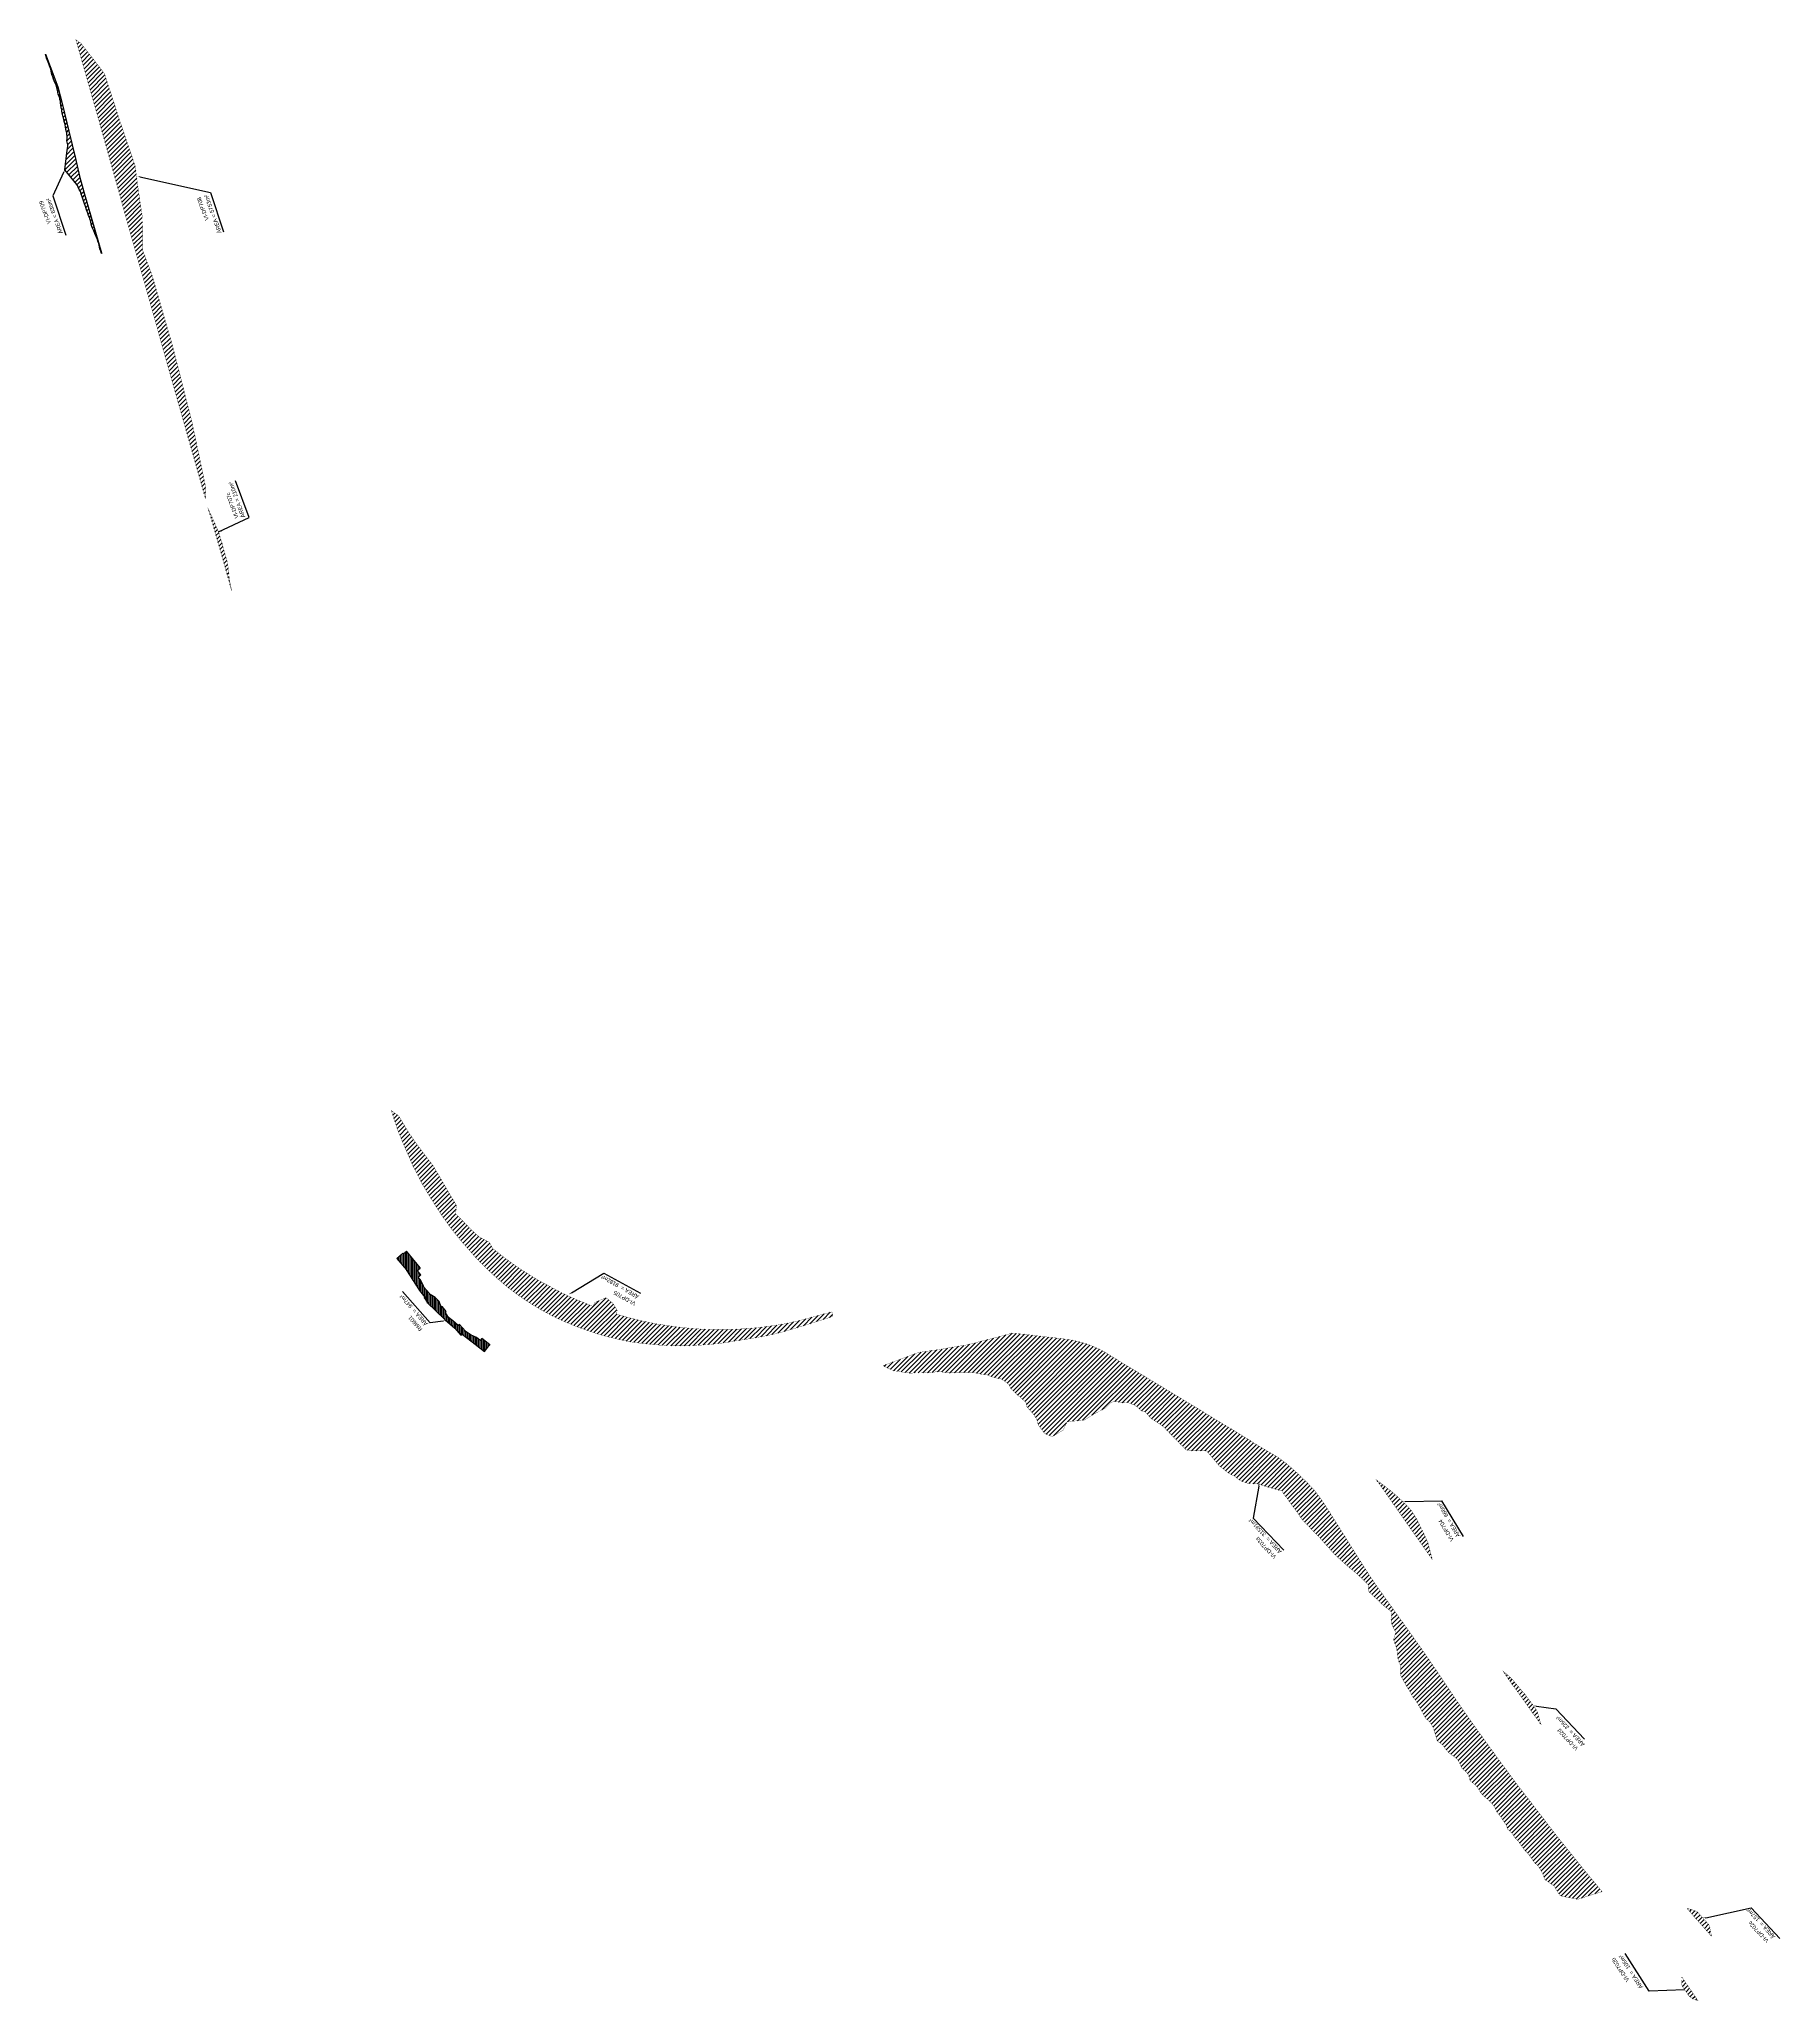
# Model space of a CAD drawing. Header units: metres. Extents: x 287051 to 328239, y 7396995 to 7466021.
# Drawn here: x 298683 to 300419, y 7448902 to 7450858 of the extents above; entities that cross this region are included whole.
import ezdxf

# ---------------------------------------------------------------- set-up
doc = ezdxf.new("R2010")
doc.units = ezdxf.units.M
doc.header["$LTSCALE"] = 10
for name, color, linetype in [('DESAPROPRIAÇÃO', 160, 'Continuous'), ('DESOCUPAÇÃO', 50, 'Continuous'), ('U-HZ-TEXTO-DESAP', 2, 'Continuous')]:
    doc.layers.add(name, color=color, linetype=linetype)
doc.styles.add('ARIAL', font='arial.ttf')

msp = doc.modelspace()

# ---------------------------------------------------------------- hatches: boundary and pattern name
at = {"layer": 'DESAPROPRIAÇÃO', "transparency": 33554687}
h = msp.add_hatch(dxfattribs=at)
h.set_pattern_fill('ANSI31', color=256)
h.paths.add_polyline_path([(298719.7, 7450857.5), (298728.8, 7450825.6), (298738.8, 7450790.7), (298772.6, 7450670.1), (298792.6, 7450599.7), (298820.2, 7450501.2), (298849, 7450399.4), (298849.2, 7450412), (298835.6, 7450476.3), (298816.3, 7450552.1), (298796.2, 7450621.6), (298786.4, 7450647.4), (298786.1, 7450680.6), (298781.5, 7450711.7), (298778.9, 7450731.8), (298764, 7450775.4), (298748.3, 7450823.8), (298725, 7450853.7)])
h.paths.add_polyline_path([(298852.2, 7450389), (298853, 7450387), (298853.7, 7450385.3), (298854.7, 7450383.5), (298855.6, 7450381.5), (298856.4, 7450379.6), (298857.1, 7450377.8), (298857.9, 7450376), (298858.8, 7450374.2), (298859.6, 7450372.3), (298860.4, 7450370.4), (298861.2, 7450368.6), (298862.1, 7450366.6), (298862.9, 7450364.4), (298863.5, 7450362.4), (298864.1, 7450360.4), (298864.6, 7450358.7), (298865.4, 7450356.7), (298865.9, 7450354.5), (298866.4, 7450352.5), (298866.8, 7450350.6), (298867.4, 7450348.8), (298867.9, 7450346.9), (298868.4, 7450344.9), (298868.9, 7450342.9), (298869.4, 7450341.3), (298870.2, 7450339.4), (298870.7, 7450337), (298871.1, 7450334.8), (298871.5, 7450332.7), (298871.8, 7450330.5), (298872, 7450328.5), (298872.2, 7450326.5), (298872.5, 7450324.4), (298872.6, 7450322.2), (298872.7, 7450320.4), (298873, 7450318.7), (298873.4, 7450316.9), (298873.8, 7450314.9), (298874.2, 7450312.9), (298874.7, 7450310.9), (298875.1, 7450308.6), (298875.1, 7450307.9), (298873.2, 7450314.8), (298865.4, 7450342.2), (298856.5, 7450373.2), (298851.5, 7450390.4)])
h = msp.add_hatch(dxfattribs=at)
h.set_pattern_fill('ANSI31', color=256)
h.paths.add_polyline_path([(299181.1, 7449620.2), (299166.6, 7449629.1), (299156, 7449636.3), (299149.5, 7449641), (299135.4, 7449652), (299132.3, 7449658), (299122.1, 7449663.4), (299114.1, 7449670.8), (299098.5, 7449686.7), (299099.8, 7449694.3), (299090.9, 7449709.1), (299076.7, 7449733.6), (299059.4, 7449756.5), (299051.7, 7449767.7), (299048.1, 7449773.7), (299041.9, 7449784), (299034.5, 7449789.5), (299037, 7449781), (299040.6, 7449770.9), (299042.3, 7449766.1), (299048.2, 7449752), (299055.9, 7449734.5), (299065.1, 7449716.4), (299076.8, 7449697.2), (299084.1, 7449685.8), (299089.9, 7449677.6), (299097.2, 7449667.7), (299103.9, 7449659.5), (299111.7, 7449650.6), (299121, 7449640.2), (299130.5, 7449630.8), (299140.4, 7449621.6), (299150.6, 7449613.1), (299160.6, 7449605.5), (299174.4, 7449596.3), (299184.3, 7449590.4), (299195.8, 7449584.2), (299206.4, 7449579.2), (299215, 7449575.6), (299226.1, 7449571.4), (299235.2, 7449568.3), (299242.8, 7449565.9), (299251.7, 7449563.5), (299262.5, 7449560.9), (299270, 7449559.2), (299279.2, 7449557.8), (299293.1, 7449556.3), (299301.6, 7449555.5), (299310.5, 7449554.9), (299322.5, 7449554.7), (299331.7, 7449554.8), (299341.3, 7449555.3), (299352.4, 7449556.2), (299364.5, 7449557.5), (299372.8, 7449558.8), (299384, 7449560.6), (299394.8, 7449562.3), (299403.1, 7449563.8), (299414.1, 7449565.9), (299425, 7449568.6), (299439, 7449572.8), (299455.5, 7449577.9), (299475.1, 7449584.1), (299473.9, 7449588.6), (299441.5, 7449579.9), (299431.8, 7449577.6), (299423.7, 7449576.1), (299410.8, 7449574.1), (299401.1, 7449573), (299392.6, 7449572.2), (299382.9, 7449571.5), (299372.5, 7449571), (299373.5, 7449571.2), (299367.8, 7449571), (299358.2, 7449571), (299351.7, 7449571.1), (299343.8, 7449571.4), (299332.4, 7449572.2), (299317.3, 7449573.8), (299298.4, 7449576.7), (299288.1, 7449578.8), (299273.2, 7449582.3), (299268, 7449583.7), (299259.3, 7449586.2), (299259.7, 7449590.2), (299255.4, 7449597.2), (299248.6, 7449602.8), (299237.6, 7449598.1), (299235.7, 7449594.1), (299218.7, 7449601), (299206.5, 7449606.6), (299201.6, 7449609.1)])
h = msp.add_hatch(dxfattribs=at)
h.set_pattern_fill('ANSI31', color=256)
h.paths.add_polyline_path([(300242.3, 7449010.5), (300217.6, 7449002.7), (300200.4, 7449006.3), (300196.3, 7449012.5), (300194.3, 7449016.1), (300190.8, 7449018.4), (300185.1, 7449022.4), (300182.7, 7449028.5), (300180.5, 7449032.6), (300178.1, 7449036.1), (300174.3, 7449039.7), (300171.2, 7449044.4), (300168.4, 7449048.2), (300164.9, 7449051.8), (300161.5, 7449056.3), (300158.9, 7449060.4), (300155.2, 7449064.1), (300152.6, 7449068.4), (300147.6, 7449073), (300147.6, 7449074.6), (300146.2, 7449077.3), (300143.4, 7449081.3), (300140.7, 7449085.4), (300137.1, 7449089.7), (300135.1, 7449094.6), (300132.4, 7449097.9), (300129.3, 7449101.4), (300125.2, 7449104.6), (300121, 7449109), (300118.3, 7449113.6), (300115.6, 7449116.9), (300110.6, 7449120.8), (300108.9, 7449126.7), (300106.7, 7449129.6), (300102.1, 7449133.4), (300099.8, 7449139.1), (300097.7, 7449142.4), (300094.4, 7449145.1), (300089.6, 7449148.5), (300085.6, 7449153.1), (300083.1, 7449156.8), (300077.9, 7449160.4), (300075.8, 7449167.3), (300074.4, 7449172.1), (300072.6, 7449176.2), (300070.3, 7449179.5), (300066.2, 7449183.2), (300063.3, 7449188.5), (300060.8, 7449193.1), (300058.5, 7449197.4), (300055.9, 7449201.3), (300052.5, 7449205.7), (300050.2, 7449210.4), (300047.4, 7449214.6), (300040.9, 7449226.6), (300041.4, 7449235.2), (300038.8, 7449241.1), (300037.9, 7449247.3), (300037.3, 7449252.5), (300034.1, 7449261.6), (300036.3, 7449269), (300034.3, 7449272.9), (300031.7, 7449278.7), (300032.1, 7449285.5), (300031.4, 7449290.1), (300025.8, 7449294.3), (300021.6, 7449297.9), (300018.1, 7449301.5), (300014.3, 7449304.9), (300009.2, 7449309.9), (300009.2, 7449315.8), (300007.2, 7449318), (300004, 7449321.3), (300000.4, 7449324.6), (299997, 7449327.8), (299993.3, 7449330.9), (299989.4, 7449334), (299985.7, 7449337.3), (299982.2, 7449340.4), (299978.6, 7449343.7), (299975, 7449347), (299971.7, 7449350.6), (299968.8, 7449354.1), (299965.8, 7449357.4), (299962.8, 7449360.7), (299959.8, 7449364), (299956.8, 7449367.1), (299947.5, 7449376.6), (299944.2, 7449380), (299941.1, 7449383.9), (299938.7, 7449387.8), (299936.2, 7449391.3), (299933.6, 7449394.8), (299930.7, 7449398.5), (299928.3, 7449402.3), (299925.4, 7449405.8), (299922.8, 7449410.1), (299917, 7449411.4), (299912.4, 7449412.9), (299907.4, 7449414.1), (299903.1, 7449415.8), (299898.1, 7449417), (299889.7, 7449417.4), (299883.2, 7449419.4), (299878.6, 7449422.2), (299875.6, 7449424.9), (299872, 7449426.4), (299867.7, 7449429.1), (299864.4, 7449432), (299860.6, 7449434.6), (299847.7, 7449449.9), (299833.7, 7449450), (299827.2, 7449450.9), (299804.4, 7449474.2), (299800.5, 7449476.9), (299796.9, 7449479.4), (299792.5, 7449482.1), (299788.8, 7449486.2), (299786.3, 7449488.7), (299782.1, 7449490.2), (299778.2, 7449494), (299775, 7449495.8), (299771.4, 7449497.4), (299768.4, 7449498.3), (299763.8, 7449497.7), (299758.8, 7449498.8), (299755.5, 7449499.2), (299752, 7449498.2), (299746.2, 7449492.4), (299735.5, 7449486.8), (299725.6, 7449480.7), (299712, 7449479.3), (299708.2, 7449478.8), (299704.6, 7449470.6), (299693.6, 7449464.2), (299686.2, 7449467.2), (299679.8, 7449475.8), (299678.2, 7449481.5), (299674.7, 7449486.9), (299668.5, 7449493.8), (299667.5, 7449498.2), (299663.3, 7449502), (299659, 7449505.8), (299652.2, 7449512.2), (299650.6, 7449516.2), (299646.2, 7449519.5), (299642.5, 7449521.8), (299638.7, 7449522.5), (299633.4, 7449523.8), (299628.9, 7449525.6), (299624.7, 7449526.2), (299619.7, 7449527), (299615.2, 7449528.1), (299610.9, 7449528.1), (299606, 7449528.2), (299601.4, 7449528.2), (299596.8, 7449528), (299591.5, 7449527.6), (299585.9, 7449528.2), (299581.4, 7449529.1), (299577.4, 7449528.8), (299572.2, 7449527.8), (299567, 7449528.1), (299562.2, 7449527.6), (299557, 7449527.7), (299551.7, 7449527.5), (299546.1, 7449528.2), (299541, 7449529.2), (299535.2, 7449529.9), (299524.8, 7449534.9), (299528.3, 7449536.2), (299545.4, 7449542.6), (299560.6, 7449548.2), (299580, 7449550.9), (299598.9, 7449554.1), (299608.9, 7449555.7), (299623.2, 7449559.4), (299638.6, 7449563.3), (299653.5, 7449567.4), (299667.3, 7449566.1), (299685.2, 7449563.9), (299701.8, 7449562.1), (299710.2, 7449560.9), (299718.9, 7449559.3), (299727.4, 7449556.9), (299735.7, 7449553.6), (299743.4, 7449550.2), (299749.4, 7449546.4), (299768.3, 7449534.8), (299785.8, 7449524.3), (299804, 7449513.3), (299820.3, 7449503.4), (299841.5, 7449490.6), (299858.3, 7449480.2), (299877.1, 7449469), (299893.9, 7449458.5), (299907.5, 7449450.3), (299919.5, 7449443.2), (299927, 7449437.6), (299937.2, 7449428.7), (299946.4, 7449419.9), (299954.6, 7449411.4), (299959.6, 7449404.9), (299964, 7449398.8), (299972.5, 7449385.5), (299982.1, 7449370.2), (299990.8, 7449356.3), (299998.8, 7449343.5), (300007.2, 7449330.4), (300015.1, 7449318.4), (300026.2, 7449302.8), (300040.2, 7449283.2), (300051.9, 7449266.9), (300062.8, 7449251.4), (300070.3, 7449240.5), (300082.2, 7449223.1), (300093.1, 7449206.8), (300106, 7449188), (300119.8, 7449168.6), (300137.4, 7449144.3), (300149.4, 7449128), (300158.3, 7449116.1), (300171.7, 7449098.8), (300181.7, 7449085.7), (300198, 7449064.6), (300208.2, 7449052), (300224, 7449032.3), (300236.4, 7449017.3)])
h = msp.add_hatch(dxfattribs=at)
h.set_pattern_fill('ANSI31', color=256)
h.paths.add_polyline_path([(300044.9, 7449381.2), (300056.6, 7449364.6), (300072.7, 7449341.6), (300068.8, 7449357.4), (300066.6, 7449362.6), (300064.4, 7449367.5), (300062, 7449372.2), (300059.7, 7449376.9), (300057.3, 7449381.7), (300054.5, 7449386.5), (300051.2, 7449391.3), (300047.4, 7449395.5), (300043.5, 7449399.4), (300039.5, 7449403), (300035.5, 7449406.7), (300031.2, 7449410.3), (300016.9, 7449421.3), (300030.2, 7449402.3)])
h = msp.add_hatch(dxfattribs=at)
h.set_pattern_fill('ANSI31', color=256)
h.paths.add_polyline_path([(300143.2, 7449230.4), (300146.1, 7449228.2), (300151.6, 7449223.3), (300155.4, 7449218.8), (300161, 7449212), (300164.8, 7449207.8), (300167.6, 7449203.9), (300170.3, 7449200.3), (300173.8, 7449195.8), (300177.1, 7449191.1), (300180.6, 7449179.5), (300181.4, 7449176.8), (300172.7, 7449188.6), (300163.8, 7449201.4), (300152.1, 7449217.5)])
h = msp.add_hatch(dxfattribs=at)
h.set_pattern_fill('ANSI31', color=256)
h.paths.add_polyline_path([(300351.3, 7448965.9), (300343.1, 7448975), (300330.3, 7448989.6), (300326.9, 7448993.9), (300337, 7448990.6), (300349, 7448977)])
h = msp.add_hatch(dxfattribs=at)
h.set_pattern_fill('ANSI31', color=256)
h.paths.add_polyline_path([(300337.7, 7448901.8), (300337.2, 7448901.9), (300336.6, 7448902), (300336.1, 7448902.1), (300335.5, 7448902.3), (300335, 7448902.5), (300334.5, 7448902.7), (300333.9, 7448902.9), (300333.4, 7448903.1), (300332.9, 7448903.4), (300332.4, 7448903.7), (300332, 7448903.9), (300331.5, 7448904.2), (300331, 7448904.6), (300330.6, 7448904.9), (300330.1, 7448905.3), (300329.7, 7448905.6), (300329.3, 7448906), (300328.9, 7448906.4), (300328.5, 7448906.8), (300328.1, 7448907.2), (300327.8, 7448907.7), (300322.4, 7448915.5), (300321.6, 7448917.6), (300321.9, 7448925), (300326.2, 7448918.7), (300337.9, 7448901.7)])

# ---------------------------------------------------------------- linework, layer by layer
for p, q in [((298689.9, 7450841.5), (298689.7, 7450842.9)), ((298689.7, 7450842.9), (298694.2, 7450830.7)), ((298689.9, 7450841.5), (298689.7, 7450842.9)), ((298689.7, 7450842.9), (298694.2, 7450830.7)), ((298690.5, 7450838.9), (298689.9, 7450841.5)), ((298690.5, 7450838.9), (298689.9, 7450841.5)), ((298691.6, 7450836.6), (298690.5, 7450838.9)), ((298691.6, 7450836.6), (298690.5, 7450838.9)), ((298692.3, 7450835.1), (298691.6, 7450836.6)), ((298692.3, 7450835.1), (298691.6, 7450836.6)), ((298692.8, 7450833.3), (298692.3, 7450835.1)), ((298692.8, 7450833.3), (298692.3, 7450835.1)), ((298693.6, 7450831.3), (298692.8, 7450833.3)), ((298693.6, 7450831.3), (298692.8, 7450833.3)), ((298694.3, 7450829.6), (298693.6, 7450831.3)), ((298694.3, 7450829.6), (298693.6, 7450831.3)), ((298694.2, 7450830.7), (298701.7, 7450810.2)), ((298694.2, 7450830.7), (298701.7, 7450810.2)), ((298694.7, 7450828), (298694.3, 7450829.6)), ((298694.7, 7450828), (298694.3, 7450829.6)), ((298695.1, 7450826.4), (298694.7, 7450828)), ((298695.1, 7450826.4), (298694.7, 7450828)), ((298695.4, 7450824), (298695.1, 7450826.4)), ((298695.4, 7450824), (298695.1, 7450826.4)), ((298696.3, 7450821.8), (298695.4, 7450824)), ((298696.3, 7450821.8), (298695.4, 7450824)), ((298696.8, 7450820.2), (298696.3, 7450821.8)), ((298696.8, 7450820.2), (298696.3, 7450821.8)), ((298697.4, 7450817.9), (298696.8, 7450820.2)), ((298697.4, 7450817.9), (298696.8, 7450820.2)), ((298698.5, 7450815.5), (298697.4, 7450817.9)), ((298698.5, 7450815.5), (298697.4, 7450817.9)), ((298700.3, 7450812.4), (298698.5, 7450815.5)), ((298700.3, 7450812.4), (298698.5, 7450815.5)), ((298700.8, 7450809.2), (298700.3, 7450812.4)), ((298700.8, 7450809.2), (298700.3, 7450812.4)), ((298701.4, 7450807), (298700.8, 7450809.2)), ((298701.4, 7450807), (298700.8, 7450809.2)), ((298701.7, 7450810.2), (298706.5, 7450792.4)), ((298701.7, 7450810.2), (298706.5, 7450792.4)), ((298701.9, 7450805.2), (298701.4, 7450807)), ((298701.9, 7450805.2), (298701.4, 7450807)), ((298702.3, 7450803.1), (298701.9, 7450805.2)), ((298702.3, 7450803.1), (298701.9, 7450805.2)), ((298703.1, 7450800.8), (298702.3, 7450803.1)), ((298703.1, 7450800.8), (298702.3, 7450803.1)), ((298703.7, 7450799.2), (298703.1, 7450800.8)), ((298703.7, 7450799.2), (298703.1, 7450800.8)), ((298704, 7450797.6), (298703.7, 7450799.2)), ((298704, 7450797.6), (298703.7, 7450799.2)), ((298704.5, 7450795.9), (298704, 7450797.6)), ((298704.5, 7450795.9), (298704, 7450797.6)), ((298704.6, 7450794.4), (298704.5, 7450795.9)), ((298704.6, 7450794.4), (298704.5, 7450795.9)), ((298704.7, 7450792), (298704.6, 7450794.4)), ((298704.7, 7450792), (298704.6, 7450794.4)), ((298705.2, 7450789.4), (298704.7, 7450792)), ((298705.2, 7450789.4), (298704.7, 7450792)), ((298705.8, 7450787.6), (298705.2, 7450789.4)), ((298705.8, 7450787.6), (298705.2, 7450789.4)), ((298706.5, 7450792.4), (298712.8, 7450766)), ((298706.5, 7450792.4), (298712.8, 7450766)), ((298706, 7450786.3), (298705.8, 7450787.6)), ((298706, 7450786.3), (298705.8, 7450787.6)), ((298706.1, 7450784), (298706, 7450786.3)), ((298706.1, 7450784), (298706, 7450786.3)), ((298706.7, 7450781.4), (298706.1, 7450784)), ((298706.7, 7450781.4), (298706.1, 7450784)), ((298707.4, 7450779.4), (298706.7, 7450781.4)), ((298707.4, 7450779.4), (298706.7, 7450781.4)), ((298707.8, 7450777.9), (298707.4, 7450779.4)), ((298707.8, 7450777.9), (298707.4, 7450779.4)), ((298708.2, 7450775.7), (298707.8, 7450777.9)), ((298708.2, 7450775.7), (298707.8, 7450777.9)), ((298708.9, 7450773.9), (298708.2, 7450775.7)), ((298708.9, 7450773.9), (298708.2, 7450775.7)), ((298709.1, 7450772.3), (298708.9, 7450773.9)), ((298709.1, 7450772.3), (298708.9, 7450773.9)), ((298709.4, 7450770.4), (298709.1, 7450772.3)), ((298709.4, 7450770.4), (298709.1, 7450772.3)), ((298709.7, 7450767.9), (298709.4, 7450770.4)), ((298709.7, 7450767.9), (298709.4, 7450770.4)), ((298710.6, 7450765.5), (298709.7, 7450767.9)), ((298710.6, 7450765.5), (298709.7, 7450767.9)), ((298710.9, 7450764.5), (298710.6, 7450765.5)), ((298710.9, 7450764.5), (298710.6, 7450765.5)), ((298710.9, 7450763.2), (298710.9, 7450764.5)), ((298710.9, 7450763.2), (298710.9, 7450764.5)), ((298711, 7450760.9), (298710.9, 7450763.2)), ((298711, 7450760.9), (298710.9, 7450763.2)), ((298710.9, 7450756.6), (298711.1, 7450759.1)), ((298710.9, 7450756.6), (298711.1, 7450759.1)), ((298711.5, 7450754), (298710.9, 7450756.6)), ((298711.5, 7450754), (298710.9, 7450756.6)), ((298711.1, 7450759.1), (298711, 7450760.9)), ((298711.1, 7450759.1), (298711, 7450760.9)), ((298711, 7450747.3), (298711.7, 7450751.3)), ((298711, 7450747.3), (298711.7, 7450751.3)), ((298711.9, 7450752.5), (298711.5, 7450754)), ((298711.9, 7450752.5), (298711.5, 7450754)), ((298711.7, 7450751.3), (298711.9, 7450752.5)), ((298711.7, 7450751.3), (298711.9, 7450752.5)), ((298712.8, 7450766), (298719.5, 7450738.9)), ((298712.8, 7450766), (298719.5, 7450738.9)), ((298708.8, 7450727.6), (298711, 7450747.3)), ((298708.8, 7450727.6), (298711, 7450747.3)), ((298719.5, 7450738.9), (298723.5, 7450721.1)), ((298719.5, 7450738.9), (298723.5, 7450721.1)), ((298720.8, 7450713), (298708.8, 7450727.6)), ((298720.8, 7450713), (298708.8, 7450727.6)), ((298721.5, 7450711.8), (298720.8, 7450713)), ((298721.5, 7450711.8), (298720.8, 7450713)), ((298722.1, 7450710.4), (298721.5, 7450711.8)), ((298722.1, 7450710.4), (298721.5, 7450711.8)), ((298723, 7450708.1), (298722.1, 7450710.4)), ((298723, 7450708.1), (298722.1, 7450710.4)), ((298723.5, 7450721.1), (298727.8, 7450705.6)), ((298723.5, 7450721.1), (298727.8, 7450705.6)), ((298724.3, 7450706.1), (298723, 7450708.1)), ((298724.3, 7450706.1), (298723, 7450708.1)), ((298724.8, 7450705), (298724.3, 7450706.1)), ((298724.8, 7450705), (298724.3, 7450706.1)), ((298725.2, 7450703.4), (298724.8, 7450705)), ((298725.2, 7450703.4), (298724.8, 7450705)), ((298725.9, 7450701.5), (298725.2, 7450703.4)), ((298725.9, 7450701.5), (298725.2, 7450703.4)), ((298726.4, 7450699.6), (298725.9, 7450701.5)), ((298726.4, 7450699.6), (298725.9, 7450701.5)), ((298727.1, 7450697.5), (298726.4, 7450699.6)), ((298727.1, 7450697.5), (298726.4, 7450699.6)), ((298727.8, 7450695.5), (298727.1, 7450697.5)), ((298727.8, 7450695.5), (298727.1, 7450697.5)), ((298727.8, 7450705.6), (298735.9, 7450677.9)), ((298727.8, 7450705.6), (298735.9, 7450677.9)), ((298728.5, 7450693.7), (298727.8, 7450695.5)), ((298728.5, 7450693.7), (298727.8, 7450695.5)), ((298729.1, 7450692), (298728.5, 7450693.7)), ((298729.1, 7450692), (298728.5, 7450693.7)), ((298729.7, 7450690), (298729.1, 7450692)), ((298729.7, 7450690), (298729.1, 7450692)), ((298730.4, 7450687.8), (298729.7, 7450690)), ((298730.4, 7450687.8), (298729.7, 7450690)), ((298731.2, 7450686.1), (298730.4, 7450687.8)), ((298731.2, 7450686.1), (298730.4, 7450687.8)), ((298731.7, 7450684.4), (298731.2, 7450686.1)), ((298731.7, 7450684.4), (298731.2, 7450686.1)), ((298732.5, 7450682), (298731.7, 7450684.4)), ((298732.5, 7450682), (298731.7, 7450684.4)), ((298733.3, 7450680.4), (298732.5, 7450682)), ((298733.3, 7450680.4), (298732.5, 7450682)), ((298733.7, 7450678.8), (298733.3, 7450680.4)), ((298733.7, 7450678.8), (298733.3, 7450680.4)), ((298734.4, 7450676.9), (298733.7, 7450678.8)), ((298734.4, 7450676.9), (298733.7, 7450678.8)), ((298734.8, 7450675.3), (298734.4, 7450676.9)), ((298734.8, 7450675.3), (298734.4, 7450676.9)), ((298735.2, 7450673.4), (298734.8, 7450675.3)), ((298735.2, 7450673.4), (298734.8, 7450675.3)), ((298735.8, 7450671), (298735.2, 7450673.4)), ((298735.8, 7450671), (298735.2, 7450673.4)), ((298736.6, 7450668.7), (298735.8, 7450671)), ((298736.6, 7450668.7), (298735.8, 7450671)), ((298735.9, 7450677.9), (298745.4, 7450644.9)), ((298735.9, 7450677.9), (298745.4, 7450644.9)), ((298737.6, 7450666.7), (298736.6, 7450668.7)), ((298737.6, 7450666.7), (298736.6, 7450668.7)), ((298738.4, 7450665), (298737.6, 7450666.7)), ((298738.4, 7450665), (298737.6, 7450666.7)), ((298739.1, 7450663), (298738.4, 7450665)), ((298739.1, 7450663), (298738.4, 7450665)), ((298740.2, 7450661), (298739.1, 7450663)), ((298740.2, 7450661), (298739.1, 7450663)), ((298740.9, 7450659.5), (298740.2, 7450661)), ((298740.9, 7450659.5), (298740.2, 7450661)), ((298741.4, 7450658.1), (298740.9, 7450659.5)), ((298741.4, 7450658.1), (298740.9, 7450659.5)), ((298741.9, 7450656.2), (298741.4, 7450658.1)), ((298741.9, 7450656.2), (298741.4, 7450658.1)), ((298742.6, 7450654.1), (298741.9, 7450656.2)), ((298742.6, 7450654.1), (298741.9, 7450656.2)), ((298743.1, 7450652.5), (298742.6, 7450654.1)), ((298743.1, 7450652.5), (298742.6, 7450654.1)), ((298743.5, 7450650.8), (298743.1, 7450652.5)), ((298743.5, 7450650.8), (298743.1, 7450652.5)), ((298743.9, 7450648.6), (298743.5, 7450650.8)), ((298743.9, 7450648.6), (298743.5, 7450650.8)), ((298744.8, 7450646.3), (298743.9, 7450648.6)), ((298744.8, 7450646.3), (298743.9, 7450648.6)), ((298745.5, 7450644.3), (298744.8, 7450646.3)), ((298745.5, 7450644.3), (298744.8, 7450646.3)), ((298745.4, 7450644.9), (298745.6, 7450644.1)), ((298745.4, 7450644.9), (298745.4, 7450644.9)), ((298745.4, 7450644.9), (298745.6, 7450644.1)), ((298745.4, 7450644.9), (298745.4, 7450644.9)), ((298745.6, 7450644.1), (298745.5, 7450644.3)), ((298745.6, 7450644.1), (298745.5, 7450644.3)), ((300342.7, 7448984.3), (300342.7, 7448984.3)), ((300321.6, 7448919.5), (300321.6, 7448919.5))]:
    msp.add_line(p, q, dxfattribs=at)
at = {"layer": 'DESAPROPRIAÇÃO', "linetype": 'Continuous', "transparency": 33554687}
for p, q in [((298690.4, 7450839.3), (298690.8, 7450839.7)), ((298691.8, 7450836.2), (298692, 7450836.5)), ((298693, 7450832.9), (298693.2, 7450833.2)), ((298694.2, 7450829.7), (298694.4, 7450829.9)), ((298695.1, 7450826.1), (298695.7, 7450826.6)), ((298696, 7450822.5), (298696.9, 7450823.3)), ((298697.1, 7450819), (298698.1, 7450820)), ((298698.3, 7450815.8), (298699.3, 7450816.7)), ((298700, 7450813), (298700.5, 7450813.5)), ((298700.8, 7450809.3), (298701.7, 7450810.2)), ((298701.7, 7450805.8), (298702.6, 7450806.6)), ((298702.6, 7450802.2), (298703.6, 7450803.1)), ((298703.8, 7450798.8), (298704.6, 7450799.6)), ((298704.5, 7450795.1), (298705.5, 7450796)), ((298704.9, 7450791), (298706.5, 7450792.5)), ((298705.8, 7450787.4), (298707.3, 7450788.9)), ((298706.3, 7450783.3), (298708.2, 7450785.3)), ((298707.3, 7450779.8), (298709.1, 7450781.6)), ((298708.1, 7450776.2), (298709.9, 7450778)), ((298709, 7450772.6), (298710.8, 7450774.4)), ((298709.6, 7450768.7), (298711.6, 7450770.7)), ((298710.5, 7450742.6), (298716.9, 7450749.1)), ((298710.7, 7450765.3), (298712.5, 7450767.1)), ((298710.9, 7450756.6), (298714.3, 7450759.9)), ((298711, 7450761.1), (298713.4, 7450763.5)), ((298711, 7450747.7), (298716.1, 7450752.7)), ((298711.8, 7450752.9), (298715.2, 7450756.3)), ((298708.9, 7450727.5), (298719.6, 7450738.3)), ((298709.4, 7450732.5), (298718.7, 7450741.9)), ((298709.9, 7450737.6), (298717.8, 7450745.5)), ((298710.9, 7450725.1), (298720.4, 7450734.6)), ((298712.9, 7450722.6), (298721.3, 7450731)), ((298714.9, 7450720.1), (298722.1, 7450727.3)), ((298716.9, 7450717.7), (298722.9, 7450723.7)), ((298719, 7450715.2), (298723.8, 7450720)), ((298720.9, 7450712.7), (298724.8, 7450716.5)), ((298722.4, 7450709.6), (298725.7, 7450713)), ((298723.9, 7450706.7), (298726.7, 7450709.5)), ((298725.2, 7450703.5), (298727.7, 7450706)), ((298726.3, 7450700.1), (298728.7, 7450702.5)), ((298727.4, 7450696.7), (298729.7, 7450699)), ((298728.6, 7450693.4), (298730.7, 7450695.5)), ((298729.7, 7450690), (298731.7, 7450692.1)), ((298730.9, 7450686.7), (298732.8, 7450688.6)), ((298732, 7450683.4), (298733.8, 7450685.1)), ((298733.4, 7450680.2), (298734.8, 7450681.6)), ((298734.4, 7450676.8), (298735.8, 7450678.2)), ((298735.3, 7450673.1), (298736.8, 7450674.7)), ((298736.3, 7450669.7), (298737.8, 7450671.2)), ((298737.6, 7450666.5), (298738.8, 7450667.7)), ((298739, 7450663.4), (298739.8, 7450664.2)), ((298740.5, 7450660.4), (298740.8, 7450660.7)), ((298741.7, 7450657.1), (298741.8, 7450657.2)), ((298742.8, 7450653.7), (298742.8, 7450653.8)), ((298743.7, 7450650.1), (298743.8, 7450650.3)), ((298744.6, 7450646.6), (298744.8, 7450646.8))]:
    msp.add_line(p, q, dxfattribs=at)
at = {"layer": 'DESAPROPRIAÇÃO', "transparency": 33554687, "const_width": 0.25, "flags": 128}
for points in [[(298719.7, 7450857.5), (298728.8, 7450825.6), (298738.8, 7450790.7), (298772.6, 7450670.1), (298792.6, 7450599.7), (298820.2, 7450501.2), (298849, 7450399.4), (298849.2, 7450412), (298835.6, 7450476.3), (298816.3, 7450552.1), (298796.2, 7450621.6), (298786.4, 7450647.4), (298786.1, 7450680.6), (298781.5, 7450711.7), (298778.9, 7450731.8), (298764, 7450775.4), (298748.3, 7450823.8), (298725, 7450853.7)], [(298852.2, 7450389), (298853, 7450387), (298853.7, 7450385.3), (298854.7, 7450383.5), (298855.6, 7450381.5), (298856.4, 7450379.6), (298857.1, 7450377.8), (298857.9, 7450376), (298858.8, 7450374.2), (298859.6, 7450372.3), (298860.4, 7450370.4), (298861.2, 7450368.6), (298862.1, 7450366.6), (298862.9, 7450364.4), (298863.5, 7450362.4), (298864.1, 7450360.4), (298864.6, 7450358.7), (298865.4, 7450356.7), (298865.9, 7450354.5), (298866.4, 7450352.5), (298866.8, 7450350.6), (298867.4, 7450348.8), (298867.9, 7450346.9), (298868.4, 7450344.9), (298868.9, 7450342.9), (298869.4, 7450341.3), (298870.2, 7450339.4), (298870.7, 7450337), (298871.1, 7450334.8), (298871.5, 7450332.7), (298871.8, 7450330.5), (298872, 7450328.5), (298872.2, 7450326.5), (298872.5, 7450324.4), (298872.6, 7450322.2), (298872.7, 7450320.4), (298873, 7450318.7), (298873.4, 7450316.9), (298873.8, 7450314.9), (298874.2, 7450312.9), (298874.7, 7450310.9), (298875.1, 7450308.6), (298875.1, 7450308.6), (298875.1, 7450307.9), (298873.2, 7450314.8), (298865.4, 7450342.2), (298856.5, 7450373.2), (298851.5, 7450390.4)], [(299181.1, 7449620.2), (299166.6, 7449629.1), (299156, 7449636.3), (299149.5, 7449641), (299135.4, 7449652), (299132.3, 7449658), (299122.1, 7449663.4), (299114.1, 7449670.8), (299098.5, 7449686.7), (299099.8, 7449694.3), (299090.9, 7449709.1), (299076.7, 7449733.6), (299059.4, 7449756.5), (299051.7, 7449767.7), (299048.1, 7449773.7), (299041.9, 7449784), (299034.5, 7449789.5), (299037, 7449781), (299040.6, 7449770.9), (299042.3, 7449766.1), (299048.2, 7449752), (299055.9, 7449734.5), (299065.1, 7449716.4), (299076.8, 7449697.2), (299084.1, 7449685.8), (299089.9, 7449677.6), (299097.2, 7449667.7), (299103.9, 7449659.5), (299111.7, 7449650.6), (299121, 7449640.2), (299130.5, 7449630.8), (299140.4, 7449621.6), (299150.6, 7449613.1), (299160.6, 7449605.5), (299174.4, 7449596.3), (299184.3, 7449590.4), (299195.8, 7449584.2), (299206.4, 7449579.2), (299215, 7449575.6), (299226.1, 7449571.4), (299235.2, 7449568.3), (299242.8, 7449565.9), (299251.7, 7449563.5), (299262.5, 7449560.9), (299270, 7449559.2), (299279.2, 7449557.8), (299293.1, 7449556.3), (299301.6, 7449555.5), (299310.5, 7449554.9), (299322.5, 7449554.7), (299331.7, 7449554.8), (299341.3, 7449555.3), (299352.4, 7449556.2), (299364.5, 7449557.5), (299372.8, 7449558.8), (299384, 7449560.6), (299394.8, 7449562.3), (299403.1, 7449563.8), (299414.1, 7449565.9), (299425, 7449568.6), (299439, 7449572.8), (299455.5, 7449577.9), (299475.1, 7449584.1), (299473.9, 7449588.6), (299441.5, 7449579.9), (299431.8, 7449577.6), (299423.7, 7449576.1), (299410.8, 7449574.1), (299401.1, 7449573), (299392.6, 7449572.2), (299382.9, 7449571.5), (299372.5, 7449571), (299373.5, 7449571.2), (299367.8, 7449571), (299358.2, 7449571), (299351.7, 7449571.1), (299343.8, 7449571.4), (299332.4, 7449572.2), (299317.3, 7449573.8), (299298.4, 7449576.7), (299288.1, 7449578.8), (299273.2, 7449582.3), (299268, 7449583.7), (299259.3, 7449586.2), (299259.7, 7449590.2), (299255.4, 7449597.2), (299248.6, 7449602.8), (299237.6, 7449598.1), (299235.7, 7449594.1), (299218.7, 7449601), (299206.5, 7449606.6), (299201.6, 7449609.1), (299181.1, 7449620.2)], [(300044.9, 7449381.2), (300056.6, 7449364.6), (300072.7, 7449341.6), (300068.8, 7449357.4), (300066.6, 7449362.6), (300064.4, 7449367.5), (300062, 7449372.2), (300059.7, 7449376.9), (300057.3, 7449381.7), (300054.5, 7449386.5), (300051.2, 7449391.3), (300047.4, 7449395.5), (300043.5, 7449399.4), (300039.5, 7449403), (300035.5, 7449406.7), (300031.2, 7449410.3), (300016.9, 7449421.3), (300030.2, 7449402.3)], [(300143.2, 7449230.4), (300146.1, 7449228.2), (300151.6, 7449223.3), (300155.4, 7449218.8), (300161, 7449212), (300164.8, 7449207.8), (300167.6, 7449203.9), (300170.3, 7449200.3), (300173.8, 7449195.8), (300177.1, 7449191.1), (300180.6, 7449179.5), (300181.4, 7449176.8), (300172.7, 7449188.6), (300163.8, 7449201.4), (300152.1, 7449217.5), (300143.2, 7449230.4)], [(300351.3, 7448965.9), (300343.1, 7448975), (300330.3, 7448989.6), (300326.9, 7448993.9), (300337, 7448990.6), (300349, 7448977)], [(300337.7, 7448901.8), (300337.2, 7448901.9), (300336.6, 7448902), (300336.1, 7448902.1), (300335.5, 7448902.3), (300335, 7448902.5), (300334.5, 7448902.7), (300333.9, 7448902.9), (300333.4, 7448903.1), (300332.9, 7448903.4), (300332.4, 7448903.7), (300332, 7448903.9), (300331.5, 7448904.2), (300331, 7448904.6), (300330.6, 7448904.9), (300330.1, 7448905.3), (300329.7, 7448905.6), (300329.3, 7448906), (300328.9, 7448906.4), (300328.5, 7448906.8), (300328.1, 7448907.2), (300327.8, 7448907.7), (300322.4, 7448915.5), (300321.6, 7448917.6), (300321.9, 7448925), (300326.2, 7448918.7), (300337.9, 7448901.7)]]:
    msp.add_lwpolyline(points, close=True, dxfattribs=at)
msp.add_lwpolyline([(300242.3, 7449010.5), (300217.6, 7449002.7), (300200.4, 7449006.3), (300196.3, 7449012.5), (300194.3, 7449016.1), (300190.8, 7449018.4), (300185.1, 7449022.4), (300182.7, 7449028.5), (300180.5, 7449032.6), (300178.1, 7449036.1), (300174.3, 7449039.7), (300171.2, 7449044.4), (300168.4, 7449048.2), (300164.9, 7449051.8), (300161.5, 7449056.3), (300158.9, 7449060.4), (300155.2, 7449064.1), (300152.6, 7449068.4), (300147.6, 7449073), (300147.6, 7449074.6), (300146.2, 7449077.3), (300143.4, 7449081.3), (300140.7, 7449085.4), (300137.1, 7449089.7), (300135.1, 7449094.6), (300132.4, 7449097.9), (300129.3, 7449101.4), (300125.2, 7449104.6), (300121, 7449109), (300118.3, 7449113.6), (300115.6, 7449116.9), (300110.6, 7449120.8), (300108.9, 7449126.7), (300106.7, 7449129.6), (300102.1, 7449133.4), (300099.8, 7449139.1), (300097.7, 7449142.4), (300094.4, 7449145.1), (300089.6, 7449148.5), (300085.6, 7449153.1), (300083.1, 7449156.8), (300077.9, 7449160.4), (300075.8, 7449167.3), (300074.4, 7449172.1), (300072.6, 7449176.2), (300070.3, 7449179.5), (300066.2, 7449183.2), (300063.3, 7449188.5), (300060.8, 7449193.1), (300058.5, 7449197.4), (300055.9, 7449201.3), (300052.5, 7449205.7), (300050.2, 7449210.4), (300047.4, 7449214.6), (300040.9, 7449226.6), (300041.4, 7449235.2), (300038.8, 7449241.1), (300037.9, 7449247.3), (300037.3, 7449252.5), (300034.1, 7449261.6), (300036.3, 7449269), (300034.3, 7449272.9), (300031.7, 7449278.7), (300032.1, 7449285.5), (300031.4, 7449290.1), (300025.8, 7449294.3), (300021.6, 7449297.9), (300018.1, 7449301.5), (300014.3, 7449304.9), (300009.2, 7449309.9), (300009.2, 7449315.8), (300007.2, 7449318), (300004, 7449321.3), (300000.4, 7449324.6), (299997, 7449327.8), (299993.3, 7449330.9), (299989.4, 7449334), (299985.7, 7449337.3), (299982.2, 7449340.4), (299978.6, 7449343.7), (299975, 7449347), (299971.7, 7449350.6), (299968.8, 7449354.1), (299965.8, 7449357.4), (299962.8, 7449360.7), (299959.8, 7449364), (299956.8, 7449367.1), (299947.5, 7449376.6), (299944.2, 7449380), (299941.1, 7449383.9), (299938.7, 7449387.8), (299936.2, 7449391.3), (299933.6, 7449394.8), (299930.7, 7449398.5), (299928.3, 7449402.3), (299925.4, 7449405.8), (299922.8, 7449410.1), (299917, 7449411.4), (299912.4, 7449412.9), (299907.4, 7449414.1), (299903.1, 7449415.8), (299898.1, 7449417), (299889.7, 7449417.4), (299883.2, 7449419.4), (299878.6, 7449422.2), (299875.6, 7449424.9), (299872, 7449426.4), (299867.7, 7449429.1), (299864.4, 7449432), (299860.6, 7449434.6), (299847.7, 7449449.9), (299833.7, 7449450), (299827.2, 7449450.9), (299804.4, 7449474.2), (299800.5, 7449476.9), (299796.9, 7449479.4), (299792.5, 7449482.1), (299788.8, 7449486.2), (299786.3, 7449488.7), (299782.1, 7449490.2), (299778.2, 7449494), (299775, 7449495.8), (299771.4, 7449497.4), (299768.4, 7449498.3), (299763.8, 7449497.7), (299758.8, 7449498.8), (299755.5, 7449499.2), (299752, 7449498.2), (299746.2, 7449492.4), (299735.5, 7449486.8), (299735.5, 7449486.8), (299725.6, 7449480.7), (299712, 7449479.3), (299708.2, 7449478.8), (299704.6, 7449470.6), (299693.6, 7449464.2), (299686.2, 7449467.2), (299679.8, 7449475.8), (299678.2, 7449481.5), (299674.7, 7449486.9), (299668.5, 7449493.8), (299667.5, 7449498.2), (299663.3, 7449502), (299659, 7449505.8), (299652.2, 7449512.2), (299650.6, 7449516.2), (299646.2, 7449519.5), (299642.5, 7449521.8), (299638.7, 7449522.5), (299633.4, 7449523.8), (299628.9, 7449525.6), (299624.7, 7449526.2), (299619.7, 7449527), (299615.2, 7449528.1), (299610.9, 7449528.1), (299606, 7449528.2), (299601.4, 7449528.2), (299596.8, 7449528), (299591.5, 7449527.6), (299585.9, 7449528.2), (299581.4, 7449529.1), (299577.4, 7449528.8), (299572.2, 7449527.8), (299567, 7449528.1), (299562.2, 7449527.6), (299557, 7449527.7), (299551.7, 7449527.5), (299546.1, 7449528.2), (299541, 7449529.2), (299535.2, 7449529.9), (299524.8, 7449534.9), (299528.3, 7449536.2), (299545.4, 7449542.6), (299560.6, 7449548.2), (299580, 7449550.9), (299598.9, 7449554.1), (299608.9, 7449555.7), (299623.2, 7449559.4), (299638.6, 7449563.3), (299653.5, 7449567.4), (299667.3, 7449566.1), (299685.2, 7449563.9), (299701.8, 7449562.1), (299710.2, 7449560.9), (299718.9, 7449559.3), (299727.4, 7449556.9), (299735.7, 7449553.6), (299743.4, 7449550.2), (299749.4, 7449546.4), (299768.3, 7449534.8), (299785.8, 7449524.3), (299804, 7449513.3), (299820.3, 7449503.4), (299841.5, 7449490.6), (299858.3, 7449480.2), (299877.1, 7449469), (299893.9, 7449458.5), (299907.5, 7449450.3), (299919.5, 7449443.2), (299927, 7449437.6), (299937.2, 7449428.7), (299946.4, 7449419.9), (299954.6, 7449411.4), (299959.6, 7449404.9), (299964, 7449398.8), (299972.5, 7449385.5), (299982.1, 7449370.2), (299990.8, 7449356.3), (299998.8, 7449343.5), (300007.2, 7449330.4), (300015.1, 7449318.4), (300026.2, 7449302.8), (300040.2, 7449283.2), (300051.9, 7449266.9), (300062.8, 7449251.4), (300070.3, 7449240.5), (300082.2, 7449223.1), (300093.1, 7449206.8), (300106, 7449188), (300119.8, 7449168.6), (300137.4, 7449144.3), (300149.4, 7449128), (300158.3, 7449116.1), (300171.7, 7449098.8), (300181.7, 7449085.7), (300198, 7449064.6), (300208.2, 7449052), (300224, 7449032.3), (300236.4, 7449017.3), (300242.3, 7449010.5)], dxfattribs=at)
at = {"layer": 'DESOCUPAÇÃO'}
for p, q in [((299046.1, 7449647.1), (299040, 7449642)), ((299040, 7449642), (299049.5, 7449630.4)), ((299046.5, 7449646.6), (299046.1, 7449647.1)), ((299049.5, 7449649.3), (299046.5, 7449646.6)), ((299063.4, 7449632.4), (299049.5, 7449649.3)), ((299049.5, 7449630.4), (299049.7, 7449630.2)), ((299049.7, 7449630.2), (299061.5, 7449611.5)), ((299060.4, 7449629.9), (299063.3, 7449632.3)), ((299064, 7449625.5), (299060.4, 7449629.9)), ((299061.1, 7449622.9), (299064, 7449625.5)), ((299063.7, 7449620.6), (299061.1, 7449622.9)), ((299063.3, 7449632.3), (299063.4, 7449632.4)), ((299066.3, 7449615.1), (299063.7, 7449620.6)), ((299067, 7449613.2), (299066.3, 7449615.1)), ((299061.5, 7449611.5), (299062.7, 7449609.8)), ((299062.7, 7449609.8), (299068, 7449603.4)), ((299072.3, 7449607.1), (299067, 7449613.2)), ((299067, 7449613.2), (299067, 7449613.2)), ((299068, 7449603.4), (299067.2, 7449602.8)), ((299067.2, 7449602.8), (299067.2, 7449602.8)), ((299067.2, 7449602.8), (299070.8, 7449597.3)), ((299070.8, 7449597.3), (299078.2, 7449590.3)), ((299073.3, 7449606), (299072.3, 7449607.1)), ((299072.3, 7449607.1), (299072.3, 7449607.1)), ((299078.3, 7449603.1), (299073.3, 7449606)), ((299082.3, 7449599.1), (299078.3, 7449603.1)), ((299084.2, 7449593.3), (299082.3, 7449599.1)), ((299078.2, 7449590.3), (299088.3, 7449580.5)), ((299085.2, 7449594.1), (299084.2, 7449593.3)), ((299089.2, 7449589.1), (299085.2, 7449594.1)), ((299088.2, 7449588.3), (299089.2, 7449589.1)), ((299091.4, 7449583.1), (299088.2, 7449588.3)), ((299088.3, 7449580.5), (299097.9, 7449572.4)), ((299095.9, 7449579.6), (299091.4, 7449583.1)), ((299101.1, 7449575.1), (299095.9, 7449579.6)), ((299102.4, 7449576.1), (299101.1, 7449575.1)), ((299108.3, 7449569.4), (299102.4, 7449576.1)), ((299097.9, 7449572.4), (299103.8, 7449565.5)), ((299103.8, 7449565.5), (299105, 7449566.5)), ((299105, 7449566.5), (299118.1, 7449556.5)), ((299108.1, 7449569.2), (299108.3, 7449569.4)), ((299114, 7449565.4), (299108.1, 7449569.2)), ((299119.3, 7449563), (299114, 7449565.4)), ((299118.1, 7449556.5), (299127.4, 7449549)), ((299123, 7449559.9), (299119.3, 7449563)), ((299124.9, 7449561.9), (299123, 7449559.9)), ((299132.8, 7449555.7), (299124.9, 7449561.9)), ((299131.9, 7449554.6), (299132.8, 7449555.7)), ((299127.4, 7449549), (299131.9, 7449554.6)), ((299127.4, 7449549), (299127.4, 7449549))]:
    msp.add_line(p, q, dxfattribs=at)
at = {"layer": 'DESOCUPAÇÃO', "linetype": 'Continuous'}
for p, q in [((299040.6, 7449641.3), (299040.6, 7449642.5)), ((299042.1, 7449639.4), (299042.1, 7449643.8)), ((299043.7, 7449637.5), (299043.7, 7449645.1)), ((299045.3, 7449635.6), (299045.3, 7449646.4)), ((299046.9, 7449633.6), (299046.9, 7449647)), ((299048.5, 7449631.7), (299048.5, 7449648.4)), ((299050.1, 7449629.6), (299050.1, 7449648.6)), ((299051.7, 7449627.1), (299051.7, 7449646.7)), ((299053.3, 7449624.6), (299053.3, 7449644.7)), ((299054.8, 7449622.1), (299054.8, 7449642.8)), ((299056.4, 7449619.6), (299056.4, 7449640.9)), ((299058, 7449617.1), (299058, 7449638.9)), ((299059.6, 7449614.6), (299059.6, 7449637)), ((299061.2, 7449630.6), (299061.2, 7449635.1)), ((299061.2, 7449623.1), (299061.2, 7449628.9)), ((299061.2, 7449612.1), (299061.2, 7449622.8)), ((299062.8, 7449631.9), (299062.8, 7449633.2)), ((299062.8, 7449624.4), (299062.8, 7449627)), ((299062.8, 7449609.7), (299062.8, 7449621.4)), ((299064.4, 7449607.8), (299064.4, 7449619.2)), ((299066, 7449605.9), (299066, 7449615.8)), ((299067.5, 7449604), (299067.5, 7449612.6)), ((299067.5, 7449602.3), (299067.5, 7449603.1)), ((299069.1, 7449599.9), (299069.1, 7449610.8)), ((299070.7, 7449597.4), (299070.7, 7449609)), ((299072.3, 7449595.9), (299072.3, 7449607.1)), ((299073.9, 7449594.4), (299073.9, 7449605.7)), ((299075.5, 7449592.9), (299075.5, 7449604.8)), ((299077.1, 7449591.4), (299077.1, 7449603.9)), ((299078.7, 7449589.9), (299078.7, 7449602.8)), ((299080.2, 7449588.3), (299080.2, 7449601.2)), ((299081.8, 7449586.8), (299081.8, 7449599.6)), ((299083.4, 7449585.2), (299083.4, 7449595.8)), ((299085, 7449583.7), (299085, 7449593.9)), ((299086.6, 7449582.2), (299086.6, 7449592.3)), ((299088.2, 7449580.6), (299088.2, 7449590.4)), ((299089.8, 7449579.3), (299089.8, 7449585.8)), ((299091.4, 7449577.9), (299091.4, 7449583.2)), ((299092.9, 7449576.6), (299092.9, 7449581.9)), ((299094.5, 7449575.3), (299094.5, 7449580.7)), ((299096.1, 7449574), (299096.1, 7449579.4)), ((299097.7, 7449572.6), (299097.7, 7449578)), ((299099.3, 7449570.8), (299099.3, 7449576.7)), ((299100.9, 7449569), (299100.9, 7449575.3)), ((299102.5, 7449567.1), (299102.5, 7449576.1)), ((299104.1, 7449565.8), (299104.1, 7449574.3)), ((299105.6, 7449566), (299105.6, 7449572.4)), ((299107.2, 7449564.8), (299107.2, 7449570.6)), ((299108.8, 7449563.6), (299108.8, 7449568.8)), ((299110.4, 7449562.4), (299110.4, 7449567.7)), ((299112, 7449561.2), (299112, 7449566.7)), ((299113.6, 7449559.9), (299113.6, 7449565.7)), ((299115.2, 7449558.7), (299115.2, 7449564.9)), ((299116.8, 7449557.5), (299116.8, 7449564.1)), ((299118.3, 7449556.3), (299118.3, 7449563.4)), ((299119.9, 7449555), (299119.9, 7449562.5)), ((299121.5, 7449553.7), (299121.5, 7449561.2)), ((299123.1, 7449552.4), (299123.1, 7449560)), ((299124.7, 7449551.1), (299124.7, 7449561.7)), ((299126.3, 7449549.9), (299126.3, 7449560.9)), ((299127.9, 7449549.5), (299127.9, 7449559.6)), ((299129.5, 7449551.5), (299129.5, 7449558.4)), ((299131, 7449553.5), (299131, 7449557.1)), ((299132.6, 7449555.4), (299132.6, 7449555.9))]:
    msp.add_line(p, q, dxfattribs=at)
at = {"layer": 'U-HZ-TEXTO-DESAP', "linetype": 'Continuous', "lineweight": -3}
for points in [[(298707.6, 7450724.8), (298696.9, 7450701.7), (298709.9, 7450662.3)], [(298783.6, 7450720.7), (298854.2, 7450705.1), (298867.2, 7450665.7)], [(298862.1, 7450366.6), (298892.7, 7450380.7), (298879.1, 7450417.3)]]:
    msp.add_lwpolyline(points, dxfattribs=at)
at = {"layer": 'U-HZ-TEXTO-DESAP', "color": 2, "linetype": 'Continuous', "lineweight": -3}
for points, elevation in [([(299214.1, 7449607.6), (299246.6, 7449627.3), (299283, 7449607.1)], 733), ([(299086.1, 7449579.5), (299073.3, 7449577.7), (299045.6, 7449608.8)], 1361), ([(299899.6, 7449414.9), (299894.2, 7449382.9), (299924.8, 7449350.9)], 711), ([(300046.5, 7449399.5), (300081.9, 7449400.1), (300103.4, 7449364.5)], 739)]:
    msp.add_lwpolyline(points, dxfattribs=dict(at, elevation=elevation))
for points in [[(300176.8, 7449195.4), (300196.1, 7449192.8), (300224.7, 7449162.6)], [(300345.7, 7448984.3), (300390.8, 7448994.1), (300419.4, 7448963.8)], [(300324.2, 7448912.6), (300289.1, 7448911), (300265, 7448948.6)]]:
    msp.add_lwpolyline(points, dxfattribs=at)
at = {"layer": 'U-HZ-TEXTO-DESAP', "linetype": 'Continuous', "lineweight": -3}
for points in [[(298707.1, 7450725.1), (298708.8, 7450727.6), (298708, 7450724.6)], [(298783.9, 7450720.1), (298781, 7450721.3), (298784.1, 7450721.1)], [(298865.2, 7450366.8), (298862.2, 7450366.5), (298864.9, 7450367.7)]]:
    msp.add_solid(points, dxfattribs=at)
at = {"layer": 'U-HZ-TEXTO-DESAP', "color": 2, "linetype": 'Continuous', "lineweight": -3}
for points in [[(299214.4, 7449607.2, 733), (299211.5, 7449606.1, 733), (299213.8, 7449608.1, 733)], [(299086.1, 7449580, 1361), (299089.1, 7449580, 1361), (299086.2, 7449579.1, 1361)], [(299899.1, 7449415, 711), (299900.1, 7449417.8, 711), (299900.1, 7449414.8, 711)], [(300046.5, 7449399, 739), (300043.5, 7449399.4, 739), (300046.5, 7449400, 739)], [(300176.7, 7449194.9), (300173.8, 7449195.8), (300176.8, 7449195.9)], [(300345.7, 7448983.8), (300342.7, 7448984.3), (300345.7, 7448984.8)], [(300321.2, 7448913.1), (300324.2, 7448912.6), (300321.2, 7448912.1)]]:
    msp.add_solid(points, dxfattribs=at)

# ---------------------------------------------------------------- texts
at = {"layer": 'U-HZ-TEXTO-DESAP', "style": 'ARIAL'}
for s, rotation, p in [('VI-DP709', 110.1456, (298695.1, 7450674.5)), ('ÁREA = 636m²', 110.1456, (298706.9, 7450664.6)), ('VI-DP708', 110.1456, (298852.5, 7450677.9)), ('ÁREA = 5753m²', 110.1456, (298865.4, 7450665.1)), ('VI-DP707c', 110.1456, (298882.3, 7450380.8, 719)), ('ÁREA = 210m²', 110.1456, (298888.8, 7450381.7, 719)), ('ÁREA =  9182m²', 150.5885, (299282, 7449605, 1430)), ('ÁREA =  947m²', 131.2982, (299071.3, 7449577, 1366)), ('         VI-DP705', 150.5885, (299290.8, 7449591.2, 1430)), ('RM601', 131.2982, (299065.8, 7449571.6, 1366)), ('ÁREA =  31591m²', 133.0282, (299923.1, 7449350, 1408)), ('ÁREA =  666m²', 120.8187, (300100.9, 7449365.5, 1436)), ('  VI-DP704', 120.8187, (300096.1, 7449358.6, 1436)), ('  VI-DP703a', 133.0282, (299919.7, 7449342.3, 1408)), ('ÁREA =  226m²', 133.0282, (300225.4, 7449157.6, 697)), (' VI-DP702d', 133.0282, (300219.7, 7449152.4, 697)), ('ÁREA =  157m²', 133.0282, (300415.4, 7448965.9)), (' VI-DP702c', 133.0282, (300409.8, 7448960.7))]:
    msp.add_text(s, height=4, rotation=rotation, dxfattribs=at).set_placement(p)
at = {"layer": 'U-HZ-TEXTO-DESAP', "color": 2, "linetype": 'Continuous', "lineweight": -3, "style": 'ARIAL'}
for s, p in [(' VI-DP702b', (300270.4, 7448920.9, 697)), ('ÁREA =  106m²', (300283.2, 7448915.3, 697))]:
    msp.add_text(s, height=4, rotation=123.2264, dxfattribs=at).set_placement(p)

doc.saveas('drawing.dxf')
